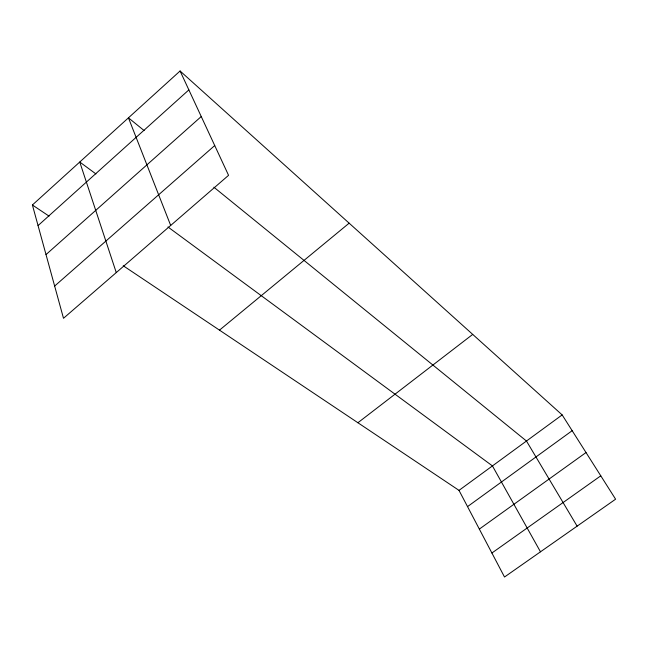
<?xml version="1.0" encoding="UTF-8"?>
<svg xmlns="http://www.w3.org/2000/svg" width="648" height="648" viewBox="0 0 648 648"><rect width="100%" height="100%" fill="white"/><g stroke="black" fill="none" stroke-linecap="round" stroke-linejoin="round"><path stroke-width="0.97" d="M180.079 70.988L228.566 175.325L63.496 318.29L32.4 204.987L180.079 70.988L562.164 414.914L615.6 499.195L504.509 577.012L459.003 490.374L123.233 265.753M38.054 225.593L188.86 89.902M46.016 254.583L201.245 116.543M54.651 286.051L214.723 145.549M219.486 330.14L349.142 223.171M357.907 422.739L472.716 334.4M459.003 490.374L562.164 414.914M467.532 506.615L572.168 430.693M479.342 529.092L586.019 452.547M491.905 553.011L600.777 475.826M32.4 204.987L49.046 216.124M95.928 173.931L79.753 162.024L116.267 272.581M167.97 226.986L492.44 465.912L540.481 551.812M144.115 130.556L128.442 117.839L170.691 225.455M213.872 187.199L526.468 441.021L577.117 526.152"/></g></svg>
